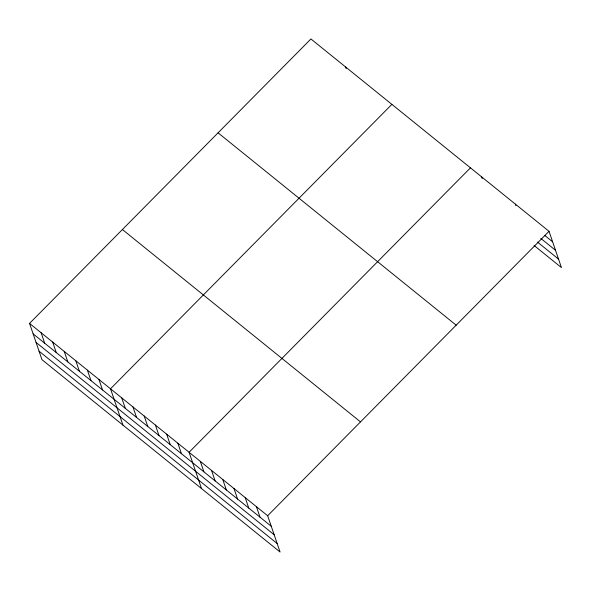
<?xml version="1.0" encoding="UTF-8"?>
<svg xmlns="http://www.w3.org/2000/svg" width="591" height="591" viewBox="0 0 591 591"><rect width="100%" height="100%" fill="white"/><g stroke="black" fill="none" stroke-linecap="round" stroke-linejoin="round"><path stroke-width="0.89" d="M29.55 323.403L267.657 515.751L280.082 552.038L41.976 359.683L29.55 323.403L310.918 38.962L549.024 231.317L561.45 267.597L534.087 245.494M391.877 104.363L110.51 388.804L122.928 425.084M470.451 167.844L189.083 452.278L201.501 488.558M267.657 515.751L549.024 231.317M544.902 235.573L552.622 241.808M540.802 238.417L555.533 250.318M537.485 242.081L558.532 259.087M218.072 132.827L456.178 325.183M122.403 229.537L360.51 421.893M33.14 333.885L271.247 526.241M36.058 342.403L274.165 534.752M39.058 351.172L277.164 543.521M515.352 204.117L515.906 205.727M481.68 176.908L482.226 178.519M345.617 66.99L346.171 68.608M256.435 506.686L260.025 517.177M245.206 497.615L248.796 508.105M233.984 488.55L237.575 499.04M222.755 479.478L226.346 489.969M211.534 470.414L215.124 480.904M200.305 461.342L203.895 471.832M177.854 443.206L181.444 453.696M166.632 434.141L170.223 444.631M155.403 425.069L158.994 435.56M144.182 416.005L147.772 426.495M132.953 406.94L136.551 417.423M121.731 397.869L125.322 408.359M98.941 379.459L102.531 389.942M87.379 370.114L90.97 380.604M75.811 360.769L79.401 371.259M64.249 351.431L67.839 361.914M52.68 342.086L56.271 352.576M41.119 332.74L44.709 343.231"/></g></svg>
